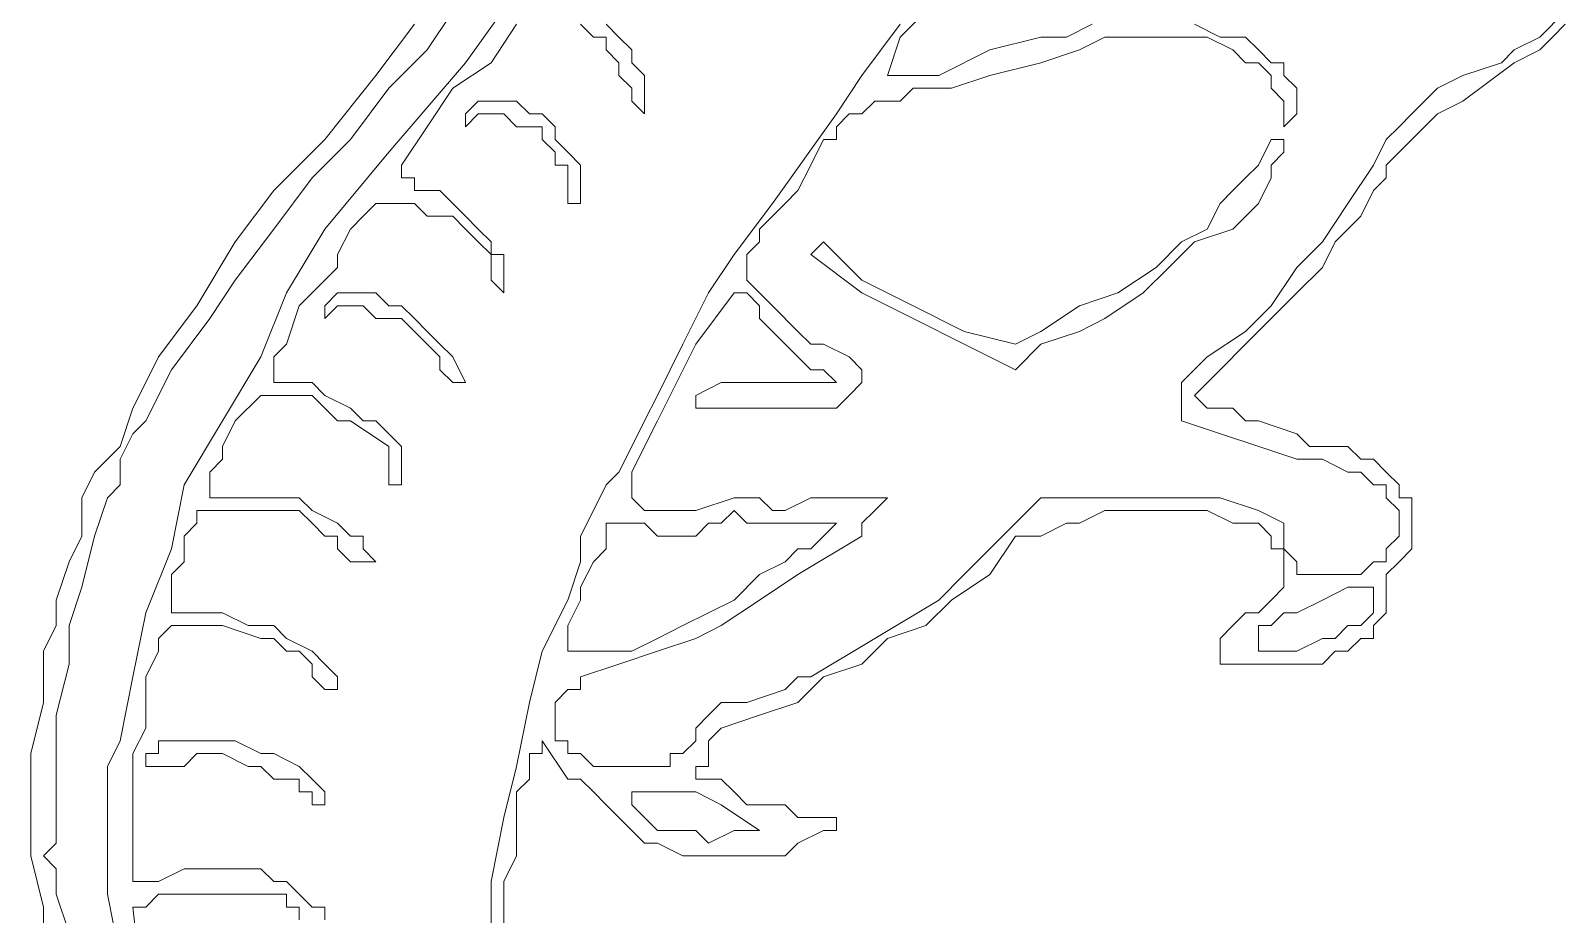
# Model space of a CAD drawing. Extents: x -66030 to 95157, y -13132 to 45879.
# Drawn here: x -24924.4 to -24455.7, y 14688.1 to 14957.9 of the extents above; entities that cross this region are included whole.
import ezdxf

# ---------------------------------------------------------------- set-up
doc = ezdxf.new("R2010")
doc.units = 0
doc.header["$LTSCALE"] = 100
doc.header["$MEASUREMENT"] = 0
doc.layers.get('0').update_dxf_attribs({"linetype": 'CONTINUOUS'})

msp = doc.modelspace()

# ---------------------------------------------------------------- linework, layer by layer
at = {"lineweight": 0}
for points in [[(-24772.1, 14975.46), (-24791.63, 14948.11), (-24815.07, 14920.77), (-24834.6, 14897.34), (-24846.32, 14877.81), (-24854.13, 14858.28), (-24865.85, 14838.75), (-24877.56, 14819.22), (-24881.47, 14799.69), (-24889.28, 14780.16), (-24893.19, 14760.63), (-24897.09, 14741.1), (-24901, 14733.29), (-24901, 14713.76), (-24901, 14694.23), (-24897.09, 14674.7)], [(-24912.72, 14682.51), (-24916.62, 14694.23), (-24916.62, 14702.04), (-24920.53, 14705.94), (-24916.62, 14709.85), (-24916.62, 14713.76), (-24916.62, 14717.66), (-24916.62, 14721.57), (-24916.62, 14729.38), (-24916.62, 14733.29), (-24916.62, 14737.19), (-24916.62, 14748.91), (-24912.72, 14764.53), (-24912.72, 14776.25), (-24908.81, 14787.97), (-24904.91, 14803.59), (-24901, 14815.31), (-24897.09, 14819.22), (-24897.09, 14827.03), (-24893.19, 14834.84), (-24889.28, 14838.75), (-24881.47, 14854.37), (-24869.75, 14870), (-24861.94, 14881.71), (-24850.22, 14897.34), (-24838.5, 14912.96), (-24826.79, 14924.68), (-24815.07, 14940.3), (-24803.35, 14952.02), (-24795.54, 14963.74)], [(-24568.99, 14959.83), (-24561.18, 14955.93), (-24553.37, 14955.93), (-24549.46, 14952.02), (-24545.56, 14948.11), (-24541.65, 14948.11), (-24541.65, 14944.21), (-24537.75, 14940.3), (-24537.75, 14936.4), (-24537.75, 14936.4), (-24537.75, 14932.49), (-24537.75, 14932.49), (-24541.65, 14928.58), (-24541.65, 14928.58), (-24541.65, 14932.49), (-24541.65, 14936.4), (-24541.65, 14936.4), (-24545.56, 14940.3), (-24545.56, 14944.21), (-24545.56, 14944.21), (-24549.46, 14948.11), (-24553.37, 14948.11), (-24557.28, 14952.02), (-24565.09, 14955.93), (-24572.9, 14955.93), (-24576.81, 14955.93), (-24584.62, 14955.93), (-24592.43, 14955.93), (-24596.33, 14955.93), (-24604.15, 14952.02), (-24615.86, 14948.11), (-24631.49, 14944.21), (-24643.21, 14940.3), (-24651.02, 14940.3), (-24654.92, 14940.3), (-24658.83, 14936.4), (-24662.74, 14936.4), (-24666.64, 14936.4), (-24670.55, 14932.49), (-24674.45, 14932.49), (-24678.36, 14928.58), (-24678.36, 14924.68), (-24682.27, 14924.68), (-24686.17, 14916.87), (-24690.08, 14909.05), (-24693.98, 14905.15), (-24697.89, 14901.24), (-24701.8, 14897.34), (-24701.8, 14893.43), (-24705.7, 14889.52), (-24705.7, 14885.62), (-24705.7, 14885.62), (-24705.7, 14881.71), (-24701.8, 14877.81), (-24697.89, 14873.9), (-24690.08, 14866.09), (-24686.17, 14862.18), (-24682.27, 14862.18), (-24674.45, 14858.28), (-24670.55, 14854.37), (-24670.55, 14854.37), (-24670.55, 14854.37), (-24670.55, 14854.37), (-24670.55, 14850.47), (-24670.55, 14850.47), (-24674.45, 14846.56), (-24674.45, 14846.56), (-24678.36, 14842.65), (-24682.27, 14842.65), (-24682.27, 14842.65), (-24690.08, 14842.65), (-24693.98, 14842.65), (-24701.8, 14842.65), (-24705.7, 14842.65), (-24709.61, 14842.65), (-24713.51, 14842.65), (-24717.42, 14842.65), (-24717.42, 14842.65), (-24721.33, 14842.65), (-24721.33, 14842.65), (-24721.33, 14842.65), (-24721.33, 14846.56), (-24721.33, 14846.56), (-24721.33, 14846.56), (-24713.51, 14850.47), (-24709.61, 14850.47), (-24697.89, 14850.47), (-24690.08, 14850.47), (-24678.36, 14850.47), (-24678.36, 14850.47), (-24682.27, 14854.37), (-24682.27, 14854.37), (-24686.17, 14854.37), (-24690.08, 14858.28), (-24693.98, 14862.18), (-24693.98, 14862.18), (-24697.89, 14866.09), (-24701.8, 14870), (-24701.8, 14873.9), (-24705.7, 14877.81), (-24709.61, 14877.81), (-24709.61, 14877.81), (-24709.61, 14877.81), (-24721.33, 14862.18), (-24729.14, 14846.56), (-24733.04, 14838.75), (-24736.95, 14830.94), (-24740.86, 14823.12), (-24740.86, 14815.31), (-24740.86, 14815.31), (-24736.95, 14811.41), (-24733.04, 14811.41), (-24725.23, 14811.41), (-24721.33, 14811.41), (-24709.61, 14815.31), (-24705.7, 14815.31), (-24701.8, 14815.31), (-24701.8, 14815.31), (-24697.89, 14811.41), (-24693.98, 14811.41), (-24686.17, 14815.31), (-24674.45, 14815.31), (-24670.55, 14815.31), (-24662.74, 14815.31), (-24662.74, 14815.31), (-24666.64, 14811.41), (-24666.64, 14811.41), (-24666.64, 14811.41), (-24670.55, 14807.5), (-24670.55, 14807.5), (-24670.55, 14807.5), (-24670.55, 14803.59), (-24690.08, 14791.88), (-24701.8, 14784.06), (-24713.51, 14776.25), (-24721.33, 14772.35), (-24733.04, 14768.44), (-24744.76, 14764.53), (-24756.48, 14760.63), (-24756.48, 14756.72), (-24760.39, 14756.72), (-24760.39, 14756.72), (-24764.29, 14752.82), (-24764.29, 14748.91), (-24764.29, 14745), (-24764.29, 14741.1), (-24760.39, 14741.1), (-24760.39, 14737.19), (-24756.48, 14737.19), (-24752.57, 14733.29), (-24748.67, 14733.29), (-24740.86, 14733.29), (-24733.04, 14733.29), (-24729.14, 14733.29), (-24729.14, 14737.19), (-24725.23, 14737.19), (-24721.33, 14741.1), (-24721.33, 14741.1), (-24721.33, 14745), (-24717.42, 14748.91), (-24717.42, 14748.91), (-24713.51, 14752.82), (-24713.51, 14752.82), (-24705.7, 14752.82), (-24693.98, 14756.72), (-24690.08, 14760.63), (-24686.17, 14760.63), (-24686.17, 14760.63), (-24666.64, 14772.35), (-24647.11, 14784.06), (-24639.3, 14791.88), (-24631.49, 14799.69), (-24623.68, 14807.5), (-24615.86, 14815.31), (-24604.15, 14815.31), (-24596.33, 14815.31), (-24588.52, 14815.31), (-24576.81, 14815.31), (-24568.99, 14815.31), (-24561.18, 14815.31), (-24549.46, 14811.41), (-24541.65, 14807.5), (-24541.65, 14807.5), (-24541.65, 14803.59), (-24541.65, 14799.69), (-24537.75, 14795.78), (-24537.75, 14791.88), (-24537.75, 14791.88), (-24537.75, 14791.88), (-24533.84, 14791.88), (-24526.03, 14791.88), (-24522.12, 14791.88), (-24518.22, 14791.88), (-24514.31, 14795.78), (-24510.4, 14795.78), (-24510.4, 14799.69), (-24510.4, 14799.69), (-24506.5, 14803.59), (-24506.5, 14803.59), (-24506.5, 14807.5), (-24506.5, 14811.41), (-24506.5, 14811.41), (-24510.4, 14815.31), (-24510.4, 14819.22), (-24514.31, 14819.22), (-24514.31, 14819.22), (-24518.22, 14823.12), (-24518.22, 14823.12), (-24522.12, 14823.12), (-24529.93, 14827.03), (-24533.84, 14827.03), (-24537.75, 14827.03), (-24572.9, 14838.75), (-24572.9, 14850.47), (-24565.09, 14858.28), (-24553.37, 14866.09), (-24545.56, 14873.9), (-24537.75, 14885.62), (-24529.93, 14893.43), (-24522.12, 14905.15), (-24514.31, 14916.87), (-24510.4, 14924.68), (-24506.5, 14928.58), (-24502.59, 14932.49), (-24498.69, 14936.4), (-24494.78, 14940.3), (-24486.97, 14944.21), (-24475.25, 14948.11), (-24471.34, 14952.02), (-24463.53, 14955.93), (-24455.72, 14963.74)], [(-24651.02, 14963.74), (-24658.83, 14955.93), (-24662.74, 14944.21), (-24662.74, 14944.21), (-24654.92, 14944.21), (-24647.11, 14944.21), (-24631.49, 14952.02), (-24615.86, 14955.93), (-24608.05, 14955.93), (-24600.24, 14959.83)], [(-24920.53, 14674.7), (-24920.53, 14690.32), (-24924.44, 14705.94), (-24924.44, 14721.57), (-24924.44, 14737.19), (-24920.53, 14752.82), (-24920.53, 14768.44), (-24916.62, 14776.25), (-24916.62, 14784.06), (-24912.72, 14795.78), (-24908.81, 14803.59), (-24908.81, 14815.31), (-24904.91, 14823.12), (-24897.09, 14830.94), (-24893.19, 14842.65), (-24889.28, 14850.47), (-24885.38, 14858.28), (-24873.66, 14873.9), (-24861.94, 14893.43), (-24850.22, 14909.05), (-24834.6, 14924.68), (-24818.98, 14944.21), (-24807.26, 14959.83)], [(-24776.01, 14959.83), (-24783.82, 14948.11), (-24795.54, 14940.3), (-24803.35, 14928.58), (-24811.16, 14916.87), (-24811.16, 14912.96), (-24807.26, 14912.96), (-24807.26, 14909.05), (-24807.26, 14909.05), (-24799.45, 14909.05), (-24799.45, 14909.05), (-24795.54, 14905.15), (-24791.63, 14901.24), (-24787.73, 14897.34), (-24783.82, 14893.43), (-24783.82, 14889.52), (-24779.92, 14889.52), (-24779.92, 14885.62), (-24779.92, 14881.71), (-24779.92, 14877.81), (-24783.82, 14881.71), (-24783.82, 14889.52), (-24787.73, 14893.43), (-24791.63, 14897.34), (-24795.54, 14901.24), (-24803.35, 14901.24), (-24807.26, 14905.15), (-24811.16, 14905.15), (-24815.07, 14905.15), (-24818.98, 14905.15), (-24818.98, 14905.15), (-24822.88, 14901.24), (-24826.79, 14897.34), (-24830.69, 14889.52), (-24830.69, 14885.62), (-24834.6, 14881.71), (-24842.41, 14873.9), (-24846.32, 14862.18), (-24850.22, 14858.28), (-24850.22, 14854.37), (-24850.22, 14850.47), (-24846.32, 14850.47), (-24846.32, 14850.47), (-24842.41, 14850.47), (-24838.5, 14850.47), (-24834.6, 14846.56), (-24826.79, 14842.65), (-24822.88, 14838.75), (-24818.98, 14838.75), (-24815.07, 14834.84), (-24811.16, 14830.94), (-24811.16, 14827.03), (-24811.16, 14827.03), (-24811.16, 14823.12), (-24811.16, 14819.22), (-24811.16, 14819.22), (-24815.07, 14819.22), (-24815.07, 14823.12), (-24815.07, 14823.12), (-24815.07, 14827.03), (-24815.07, 14827.03), (-24815.07, 14830.94), (-24826.79, 14838.75), (-24830.69, 14838.75), (-24834.6, 14842.65), (-24838.5, 14846.56), (-24842.41, 14846.56), (-24846.32, 14846.56), (-24850.22, 14846.56), (-24854.13, 14846.56), (-24854.13, 14846.56), (-24861.94, 14838.75), (-24865.85, 14830.94), (-24865.85, 14827.03), (-24869.75, 14823.12), (-24869.75, 14819.22), (-24869.75, 14815.31), (-24861.94, 14815.31), (-24854.13, 14815.31), (-24850.22, 14815.31), (-24842.41, 14815.31), (-24838.5, 14811.41), (-24830.69, 14807.5), (-24830.69, 14807.5), (-24826.79, 14803.59), (-24822.88, 14803.59), (-24822.88, 14799.69), (-24822.88, 14799.69), (-24818.98, 14795.78), (-24818.98, 14795.78), (-24818.98, 14795.78), (-24822.88, 14795.78), (-24826.79, 14795.78), (-24830.69, 14799.69), (-24830.69, 14803.59), (-24834.6, 14803.59), (-24838.5, 14807.5), (-24842.41, 14811.41), (-24846.32, 14811.41), (-24850.22, 14811.41), (-24850.22, 14811.41), (-24858.03, 14811.41), (-24865.85, 14811.41), (-24873.66, 14811.41), (-24873.66, 14807.5), (-24877.56, 14803.59), (-24877.56, 14795.78), (-24881.47, 14791.88), (-24881.47, 14784.06), (-24881.47, 14780.16), (-24873.66, 14780.16), (-24865.85, 14780.16), (-24858.03, 14776.25), (-24850.22, 14776.25), (-24846.32, 14772.35), (-24838.5, 14768.44), (-24834.6, 14764.53), (-24834.6, 14764.53), (-24830.69, 14760.63), (-24830.69, 14760.63), (-24830.69, 14756.72), (-24830.69, 14756.72), (-24834.6, 14756.72), (-24834.6, 14756.72), (-24834.6, 14756.72), (-24838.5, 14760.63), (-24838.5, 14764.53), (-24838.5, 14764.53), (-24842.41, 14768.44), (-24846.32, 14768.44), (-24850.22, 14772.35), (-24854.13, 14772.35), (-24865.85, 14776.25), (-24869.75, 14776.25), (-24873.66, 14776.25), (-24877.56, 14776.25), (-24877.56, 14776.25), (-24881.47, 14776.25), (-24881.47, 14776.25), (-24885.38, 14772.35), (-24885.38, 14772.35), (-24885.38, 14768.44), (-24889.28, 14760.63), (-24889.28, 14745), (-24893.19, 14737.19), (-24893.19, 14729.38), (-24893.19, 14721.57), (-24893.19, 14713.76), (-24893.19, 14705.94), (-24893.19, 14702.04), (-24893.19, 14698.13), (-24885.38, 14698.13), (-24877.56, 14702.04), (-24869.75, 14702.04), (-24861.94, 14702.04), (-24854.13, 14702.04), (-24850.22, 14698.13), (-24846.32, 14698.13), (-24846.32, 14698.13), (-24842.41, 14694.23), (-24838.5, 14690.32), (-24834.6, 14690.32), (-24834.6, 14686.41)], [(-24783.82, 14682.51), (-24783.82, 14698.13), (-24779.92, 14717.66), (-24776.01, 14733.29), (-24772.1, 14752.82), (-24768.2, 14768.44), (-24760.39, 14784.06), (-24756.48, 14795.78), (-24756.48, 14803.59), (-24752.57, 14811.41), (-24748.67, 14819.22), (-24744.76, 14823.12), (-24740.86, 14830.94), (-24736.95, 14838.75), (-24733.04, 14846.56), (-24725.23, 14862.18), (-24717.42, 14877.81), (-24709.61, 14889.52), (-24697.89, 14905.15), (-24678.36, 14932.49), (-24670.55, 14944.21), (-24658.83, 14959.83)], [(-24748.67, 14959.83), (-24744.76, 14955.93), (-24740.86, 14952.02), (-24740.86, 14948.11), (-24736.95, 14944.21), (-24736.95, 14940.3), (-24736.95, 14932.49), (-24736.95, 14932.49), (-24740.86, 14936.4), (-24740.86, 14936.4), (-24740.86, 14940.3), (-24744.76, 14944.21), (-24744.76, 14944.21), (-24744.76, 14948.11), (-24744.76, 14948.11), (-24748.67, 14952.02), (-24748.67, 14952.02), (-24748.67, 14955.93), (-24752.57, 14955.93), (-24756.48, 14959.83)], [(-24455.72, 14959.83), (-24459.63, 14955.93), (-24463.53, 14952.02), (-24471.34, 14948.11), (-24486.97, 14936.4), (-24494.78, 14932.49), (-24498.69, 14928.58), (-24502.59, 14924.68), (-24506.5, 14920.77), (-24510.4, 14916.87), (-24510.4, 14912.96), (-24514.31, 14909.05), (-24518.22, 14901.24), (-24526.03, 14893.43), (-24529.93, 14885.62), (-24537.75, 14877.81), (-24545.56, 14870), (-24553.37, 14862.18), (-24561.18, 14854.37), (-24568.99, 14846.56), (-24565.09, 14842.65), (-24557.28, 14842.65), (-24553.37, 14838.75), (-24549.46, 14838.75), (-24537.75, 14834.84), (-24533.84, 14830.94), (-24526.03, 14830.94), (-24526.03, 14830.94), (-24522.12, 14830.94), (-24518.22, 14827.03), (-24518.22, 14827.03), (-24514.31, 14827.03), (-24510.4, 14823.12), (-24506.5, 14819.22), (-24506.5, 14815.31), (-24502.59, 14815.31), (-24502.59, 14811.41), (-24502.59, 14807.5), (-24502.59, 14803.59), (-24502.59, 14799.69), (-24506.5, 14795.78), (-24506.5, 14795.78), (-24506.5, 14795.78), (-24510.4, 14791.88), (-24510.4, 14787.97), (-24510.4, 14784.06), (-24510.4, 14780.16), (-24514.31, 14776.25), (-24514.31, 14772.35), (-24514.31, 14772.35), (-24518.22, 14772.35), (-24522.12, 14768.44), (-24526.03, 14768.44), (-24529.93, 14764.53), (-24537.75, 14764.53), (-24541.65, 14764.53), (-24541.65, 14764.53), (-24545.56, 14764.53), (-24549.46, 14764.53), (-24553.37, 14764.53), (-24557.28, 14764.53), (-24561.18, 14764.53), (-24561.18, 14764.53), (-24561.18, 14768.44), (-24561.18, 14768.44), (-24561.18, 14768.44), (-24561.18, 14772.35), (-24561.18, 14772.35), (-24557.28, 14776.25), (-24557.28, 14776.25), (-24553.37, 14780.16), (-24549.46, 14780.16), (-24545.56, 14784.06), (-24545.56, 14784.06), (-24545.56, 14784.06), (-24541.65, 14787.97), (-24541.65, 14787.97), (-24541.65, 14791.88), (-24541.65, 14791.88), (-24541.65, 14795.78), (-24541.65, 14795.78), (-24541.65, 14799.69), (-24545.56, 14799.69), (-24545.56, 14803.59)], [(-24545.56, 14803.59), (-24545.56, 14803.59), (-24549.46, 14807.5), (-24553.37, 14807.5), (-24557.28, 14807.5), (-24565.09, 14811.41), (-24580.71, 14811.41), (-24588.52, 14811.41), (-24596.33, 14811.41), (-24604.15, 14807.5), (-24608.05, 14807.5), (-24615.86, 14803.59), (-24623.68, 14803.59), (-24631.49, 14791.88), (-24643.21, 14784.06), (-24651.02, 14776.25), (-24662.74, 14772.35), (-24670.55, 14764.53), (-24682.27, 14760.63), (-24690.08, 14752.82), (-24701.8, 14748.91), (-24713.51, 14745), (-24717.42, 14741.1), (-24717.42, 14737.19), (-24717.42, 14733.29), (-24721.33, 14733.29), (-24721.33, 14729.38), (-24713.51, 14729.38), (-24709.61, 14725.47), (-24705.7, 14721.57), (-24701.8, 14721.57), (-24693.98, 14721.57), (-24690.08, 14717.66), (-24678.36, 14717.66), (-24678.36, 14717.66), (-24678.36, 14717.66), (-24678.36, 14713.76), (-24678.36, 14713.76), (-24682.27, 14713.76), (-24690.08, 14709.85), (-24693.98, 14705.94), (-24701.8, 14705.94), (-24709.61, 14705.94), (-24717.42, 14705.94), (-24725.23, 14705.94), (-24733.04, 14709.85), (-24736.95, 14709.85), (-24736.95, 14709.85), (-24740.86, 14713.76), (-24744.76, 14717.66), (-24748.67, 14721.57), (-24752.57, 14725.47), (-24752.57, 14725.47), (-24756.48, 14729.38), (-24760.39, 14729.38), (-24768.2, 14741.1), (-24768.2, 14737.19), (-24772.1, 14737.19), (-24772.1, 14729.38), (-24776.01, 14725.47), (-24776.01, 14717.66), (-24776.01, 14705.94), (-24779.92, 14698.13), (-24779.92, 14690.32), (-24779.92, 14662.98)], [(-24842.41, 14686.41), (-24842.41, 14690.32), (-24846.32, 14690.32), (-24846.32, 14694.23), (-24850.22, 14694.23), (-24854.13, 14694.23), (-24861.94, 14694.23), (-24865.85, 14694.23), (-24873.66, 14694.23), (-24877.56, 14694.23), (-24885.38, 14694.23), (-24889.28, 14690.32), (-24893.19, 14690.32), (-24889.28, 14655.17)]]:
    msp.add_lwpolyline(points, dxfattribs=at)
for points in [[(-24756.48, 14916.87), (-24756.48, 14912.96), (-24756.48, 14909.05), (-24756.48, 14909.05), (-24756.48, 14905.15), (-24760.39, 14905.15), (-24760.39, 14905.15), (-24760.39, 14905.15), (-24760.39, 14909.05), (-24760.39, 14909.05), (-24760.39, 14912.96), (-24760.39, 14912.96), (-24760.39, 14916.87), (-24760.39, 14916.87), (-24764.29, 14916.87), (-24764.29, 14920.77), (-24768.2, 14924.68), (-24768.2, 14928.58), (-24772.1, 14928.58), (-24776.01, 14928.58), (-24779.92, 14932.49), (-24779.92, 14932.49), (-24783.82, 14932.49), (-24787.73, 14932.49), (-24787.73, 14932.49), (-24791.63, 14928.58), (-24791.63, 14932.49), (-24791.63, 14932.49), (-24791.63, 14932.49), (-24791.63, 14932.49), (-24791.63, 14932.49), (-24787.73, 14936.4), (-24787.73, 14936.4), (-24779.92, 14936.4), (-24776.01, 14936.4), (-24772.1, 14932.49), (-24768.2, 14932.49), (-24764.29, 14928.58), (-24764.29, 14924.68), (-24760.39, 14920.77), (-24756.48, 14916.87)], [(-24549.46, 14905.15), (-24557.28, 14897.34), (-24568.99, 14893.43), (-24576.81, 14885.62), (-24584.62, 14877.81), (-24596.33, 14870), (-24604.15, 14866.09), (-24615.86, 14862.18), (-24623.68, 14854.37), (-24639.3, 14862.18), (-24654.92, 14870), (-24670.55, 14877.81), (-24686.17, 14889.52), (-24686.17, 14889.52), (-24686.17, 14889.52), (-24682.27, 14893.43), (-24682.27, 14893.43), (-24682.27, 14893.43), (-24670.55, 14881.71), (-24654.92, 14873.9), (-24639.3, 14866.09), (-24623.68, 14862.18), (-24615.86, 14866.09), (-24604.15, 14873.9), (-24592.43, 14877.81), (-24580.71, 14885.62), (-24572.9, 14893.43), (-24565.09, 14897.34), (-24561.18, 14905.15), (-24557.28, 14909.05), (-24553.37, 14912.96), (-24549.46, 14916.87), (-24545.56, 14924.68), (-24541.65, 14924.68), (-24541.65, 14924.68), (-24541.65, 14920.77), (-24541.65, 14920.77), (-24545.56, 14916.87), (-24545.56, 14912.96), (-24549.46, 14905.15)], [(-24795.54, 14858.28), (-24791.63, 14850.47), (-24795.54, 14850.47), (-24795.54, 14850.47), (-24795.54, 14850.47), (-24799.45, 14854.37), (-24799.45, 14854.37), (-24799.45, 14858.28), (-24799.45, 14858.28), (-24803.35, 14862.18), (-24807.26, 14866.09), (-24811.16, 14870), (-24815.07, 14870), (-24818.98, 14870), (-24822.88, 14873.9), (-24830.69, 14873.9), (-24834.6, 14870), (-24834.6, 14873.9), (-24834.6, 14873.9), (-24830.69, 14877.81), (-24830.69, 14877.81), (-24826.79, 14877.81), (-24818.98, 14877.81), (-24815.07, 14873.9), (-24811.16, 14873.9), (-24807.26, 14870), (-24803.35, 14866.09), (-24799.45, 14862.18), (-24795.54, 14858.28)], [(-24678.36, 14807.5), (-24682.27, 14803.59), (-24686.17, 14799.69), (-24690.08, 14799.69), (-24693.98, 14795.78), (-24701.8, 14791.88), (-24709.61, 14784.06), (-24725.23, 14776.25), (-24733.04, 14772.35), (-24740.86, 14768.44), (-24744.76, 14768.44), (-24748.67, 14768.44), (-24756.48, 14768.44), (-24756.48, 14768.44), (-24760.39, 14768.44), (-24760.39, 14772.35), (-24760.39, 14776.25), (-24756.48, 14784.06), (-24756.48, 14787.97), (-24752.57, 14795.78), (-24748.67, 14799.69), (-24748.67, 14807.5), (-24744.76, 14807.5), (-24736.95, 14807.5), (-24733.04, 14803.59), (-24725.23, 14803.59), (-24721.33, 14803.59), (-24717.42, 14807.5), (-24713.51, 14807.5), (-24709.61, 14811.41), (-24705.7, 14807.5), (-24701.8, 14807.5), (-24693.98, 14807.5), (-24686.17, 14807.5), (-24678.36, 14807.5)], [(-24514.31, 14784.06), (-24514.31, 14784.06), (-24514.31, 14780.16), (-24518.22, 14776.25), (-24522.12, 14776.25), (-24526.03, 14772.35), (-24529.93, 14772.35), (-24529.93, 14772.35), (-24537.75, 14768.44), (-24541.65, 14768.44), (-24549.46, 14768.44), (-24549.46, 14772.35), (-24549.46, 14776.25), (-24545.56, 14776.25), (-24541.65, 14780.16), (-24537.75, 14780.16), (-24529.93, 14784.06), (-24522.12, 14787.97), (-24518.22, 14787.97), (-24514.31, 14787.97), (-24514.31, 14784.06)], [(-24834.6, 14721.57), (-24834.6, 14721.57), (-24834.6, 14721.57), (-24834.6, 14721.57), (-24838.5, 14721.57), (-24838.5, 14725.47), (-24842.41, 14725.47), (-24842.41, 14725.47), (-24842.41, 14729.38), (-24850.22, 14729.38), (-24854.13, 14733.29), (-24858.03, 14733.29), (-24865.85, 14737.19), (-24873.66, 14737.19), (-24877.56, 14733.29), (-24881.47, 14733.29), (-24889.28, 14733.29), (-24889.28, 14733.29), (-24889.28, 14737.19), (-24889.28, 14737.19), (-24885.38, 14737.19), (-24885.38, 14741.1), (-24881.47, 14741.1), (-24873.66, 14741.1), (-24869.75, 14741.1), (-24861.94, 14741.1), (-24854.13, 14737.19), (-24850.22, 14737.19), (-24842.41, 14733.29), (-24838.5, 14729.38), (-24838.5, 14729.38), (-24834.6, 14725.47), (-24834.6, 14721.57)], [(-24701.8, 14713.76), (-24705.7, 14713.76), (-24709.61, 14713.76), (-24717.42, 14709.85), (-24721.33, 14713.76), (-24729.14, 14713.76), (-24733.04, 14713.76), (-24736.95, 14717.66), (-24740.86, 14721.57), (-24740.86, 14721.57), (-24740.86, 14725.47), (-24740.86, 14725.47), (-24736.95, 14725.47), (-24736.95, 14725.47), (-24733.04, 14725.47), (-24729.14, 14725.47), (-24721.33, 14725.47), (-24713.51, 14721.57), (-24701.8, 14713.76)]]:
    msp.add_lwpolyline(points, close=True, dxfattribs=at)

doc.saveas('drawing.dxf')
